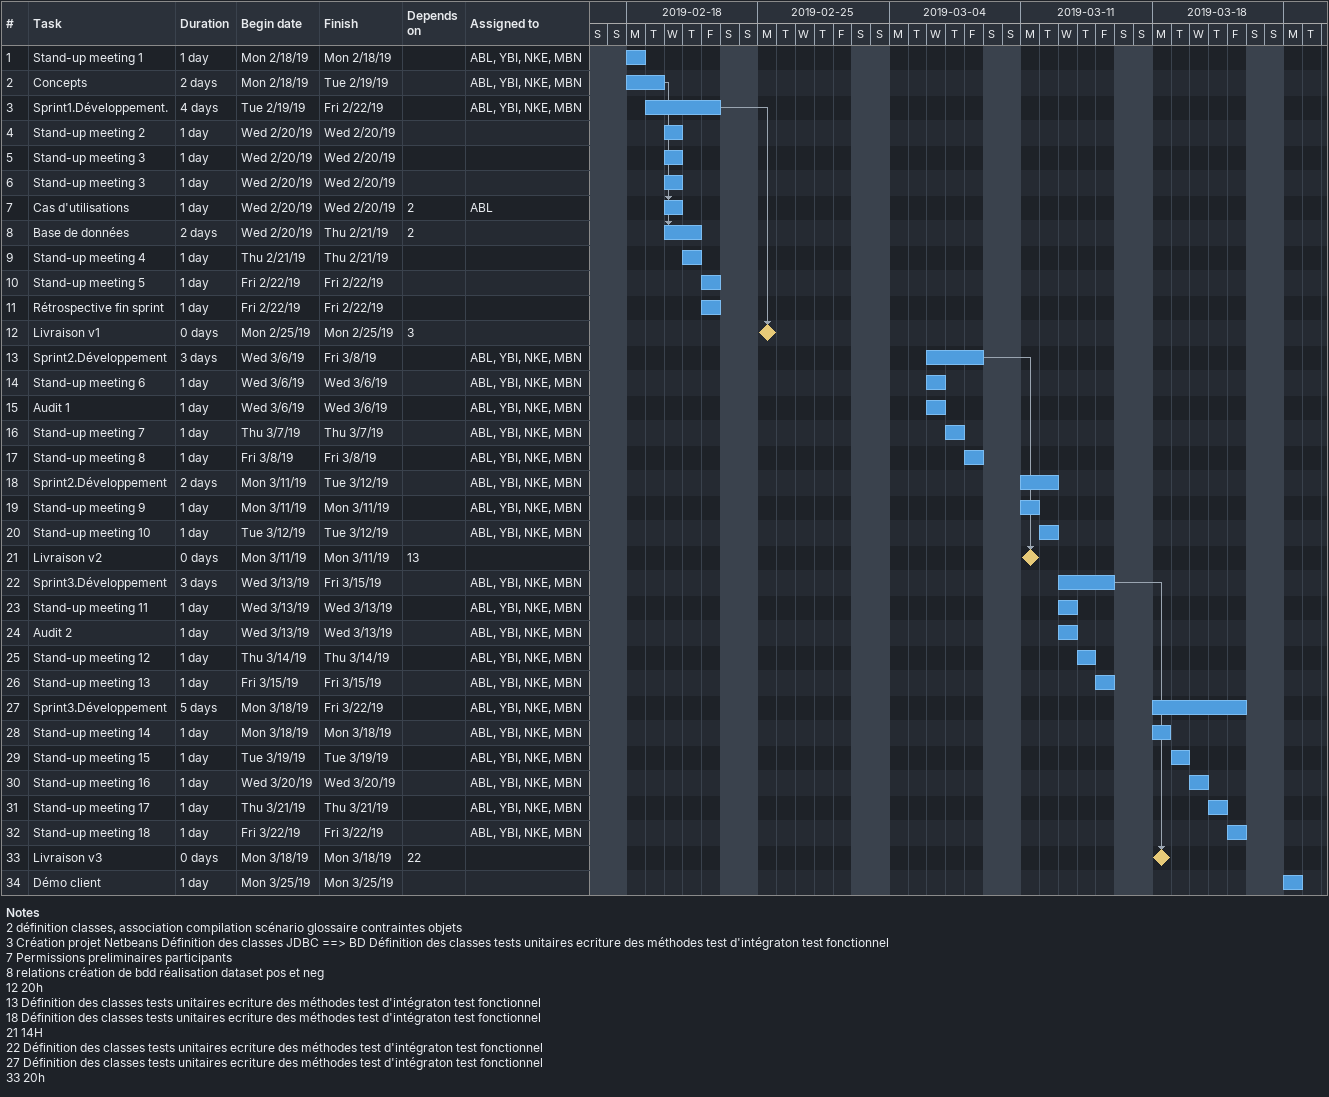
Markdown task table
| ID | Task | Duration | Start | Finish | Predecessors | Resources |
|---|---|---|---|---|---|---|
| 1 | Stand-up meeting 1 | 1d | 2019-02-18 | 2019-02-18 |  | ABL, YBI, NKE, MBN |
| 2 | Concepts | 2d | 2019-02-18 | 2019-02-19 |  | ABL, YBI, NKE, MBN |
| 3 | Sprint1.Développement. | 4d | 2019-02-19 | 2019-02-22 |  | ABL, YBI, NKE, MBN |
| 4 | Stand-up meeting 2 | 1d | 2019-02-20 | 2019-02-20 |  |  |
| 5 | Stand-up meeting 3 | 1d | 2019-02-20 | 2019-02-20 |  |  |
| 6 | Stand-up meeting 3 | 1d | 2019-02-20 | 2019-02-20 |  |  |
| 7 | Cas d'utilisations | 1d | 2019-02-20 | 2019-02-20 | 2 | ABL |
| 8 | Base de données | 2d | 2019-02-20 | 2019-02-21 | 2 |  |
| 9 | Stand-up meeting 4 | 1d | 2019-02-21 | 2019-02-21 |  |  |
| 10 | Stand-up meeting 5 | 1d | 2019-02-22 | 2019-02-22 |  |  |
| 11 | Rétrospective fin sprint | 1d | 2019-02-22 | 2019-02-22 |  |  |
| 12 | Livraison v1 | 0d | 2019-02-25 | 2019-02-25 | 3 |  |
| 13 | Sprint2.Développement | 3d | 2019-03-06 | 2019-03-08 |  | ABL, YBI, NKE, MBN |
| 14 | Stand-up meeting 6 | 1d | 2019-03-06 | 2019-03-06 |  | ABL, YBI, NKE, MBN |
| 15 | Audit 1 | 1d | 2019-03-06 | 2019-03-06 |  | ABL, YBI, NKE, MBN |
| 16 | Stand-up meeting 7 | 1d | 2019-03-07 | 2019-03-07 |  | ABL, YBI, NKE, MBN |
| 17 | Stand-up meeting 8 | 1d | 2019-03-08 | 2019-03-08 |  | ABL, YBI, NKE, MBN |
| 18 | Sprint2.Développement | 2d | 2019-03-11 | 2019-03-12 |  | ABL, YBI, NKE, MBN |
| 19 | Stand-up meeting 9 | 1d | 2019-03-11 | 2019-03-11 |  | ABL, YBI, NKE, MBN |
| 20 | Stand-up meeting 10 | 1d | 2019-03-12 | 2019-03-12 |  | ABL, YBI, NKE, MBN |
| 21 | Livraison v2 | 0d | 2019-03-11 | 2019-03-11 | 13 |  |
| 22 | Sprint3.Développement | 3d | 2019-03-13 | 2019-03-15 |  | ABL, YBI, NKE, MBN |
| 23 | Stand-up meeting 11 | 1d | 2019-03-13 | 2019-03-13 |  | ABL, YBI, NKE, MBN |
| 24 | Audit 2 | 1d | 2019-03-13 | 2019-03-13 |  | ABL, YBI, NKE, MBN |
| 25 | Stand-up meeting 12 | 1d | 2019-03-14 | 2019-03-14 |  | ABL, YBI, NKE, MBN |
| 26 | Stand-up meeting 13 | 1d | 2019-03-15 | 2019-03-15 |  | ABL, YBI, NKE, MBN |
| 27 | Sprint3.Développement | 5d | 2019-03-18 | 2019-03-22 |  | ABL, YBI, NKE, MBN |
| 28 | Stand-up meeting 14 | 1d | 2019-03-18 | 2019-03-18 |  | ABL, YBI, NKE, MBN |
| 29 | Stand-up meeting 15 | 1d | 2019-03-19 | 2019-03-19 |  | ABL, YBI, NKE, MBN |
| 30 | Stand-up meeting 16 | 1d | 2019-03-20 | 2019-03-20 |  | ABL, YBI, NKE, MBN |
| 31 | Stand-up meeting 17 | 1d | 2019-03-21 | 2019-03-21 |  | ABL, YBI, NKE, MBN |
| 32 | Stand-up meeting 18 | 1d | 2019-03-22 | 2019-03-22 |  | ABL, YBI, NKE, MBN |
| 33 | Livraison v3 | 0d | 2019-03-18 | 2019-03-18 | 22 |  |
| 34 | Démo client | 1d | 2019-03-25 | 2019-03-25 |  |  |

Notes
- 2: définition classes, association compilation scénario glossaire contraintes objets
- 3: Création projet Netbeans Définition des classes JDBC ==> BD Définition des classes tests unitaires ecriture des méthodes test d'intégraton test fonctionnel
- 7: Permissions preliminaires participants
- 8: relations création de bdd réalisation dataset pos et neg
- 12: 20h
- 13: Définition des classes tests unitaires ecriture des méthodes test d'intégraton test fonctionnel
- 18: Définition des classes tests unitaires ecriture des méthodes test d'intégraton test fonctionnel
- 21: 14H
- 22: Définition des classes tests unitaires ecriture des méthodes test d'intégraton test fonctionnel
- 27: Définition des classes tests unitaires ecriture des méthodes test d'intégraton test fonctionnel
- 33: 20h
